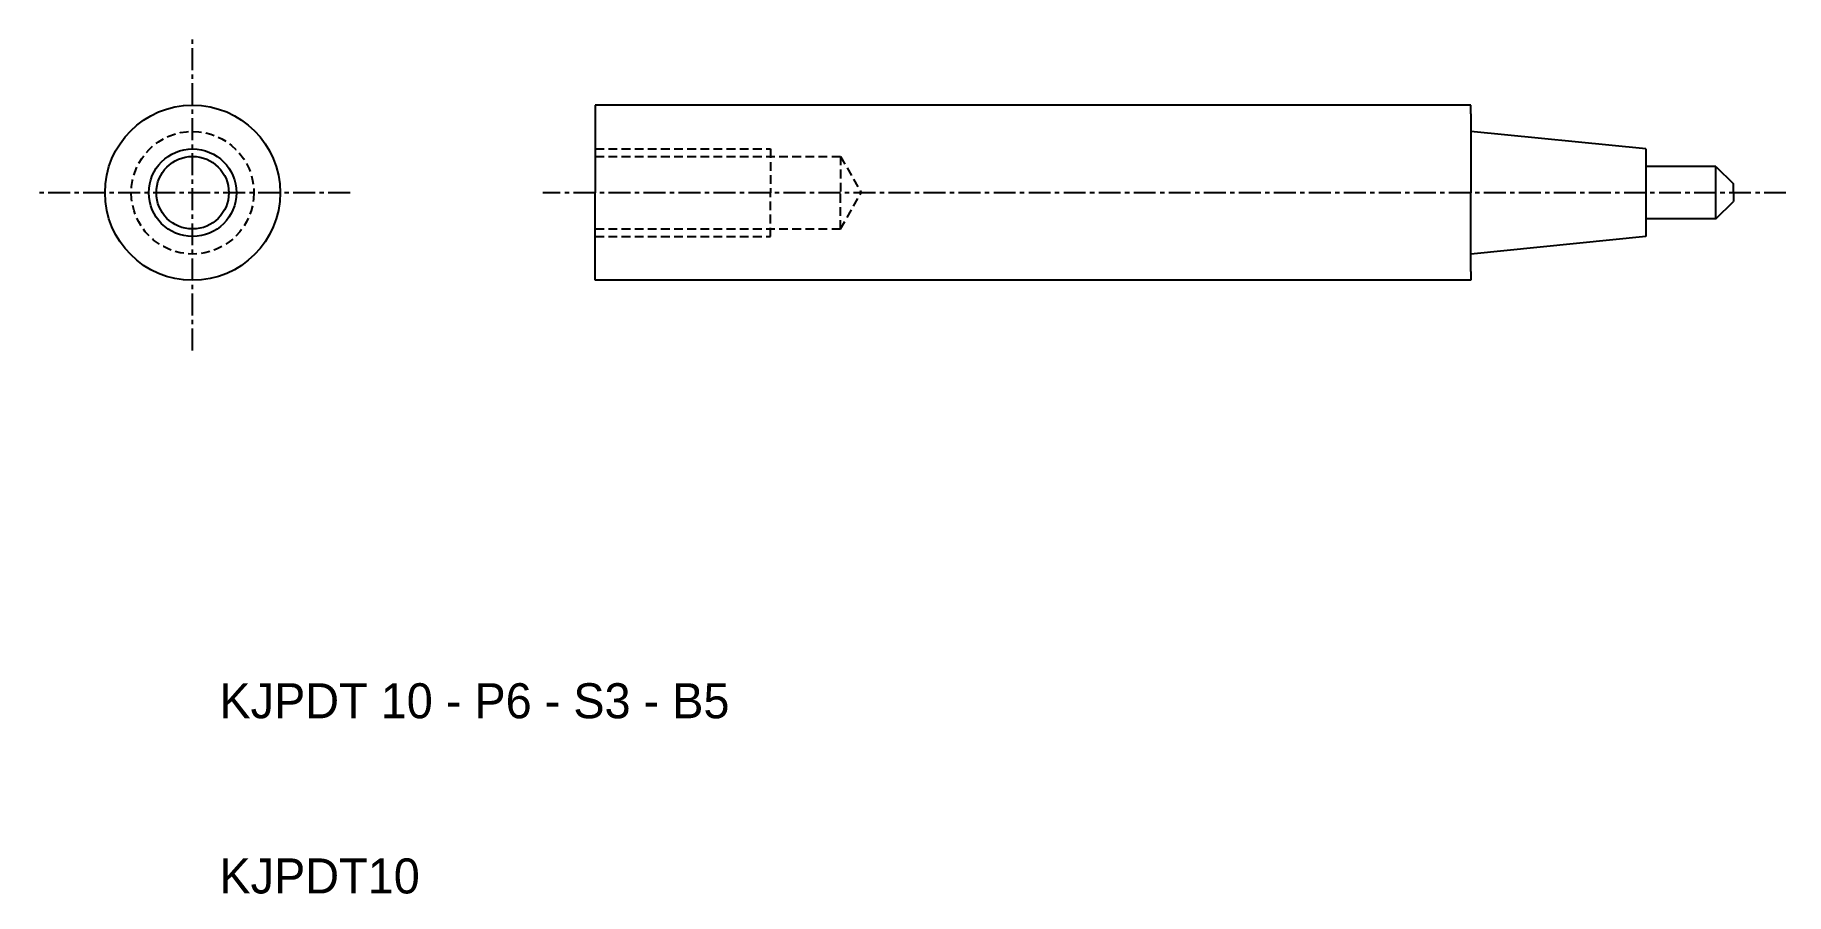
# Model space of a CAD drawing. Extents: x -32 to 68, y 10 to 59.
import ezdxf

# ---------------------------------------------------------------- set-up
doc = ezdxf.new("R2010")
doc.units = 0
doc.linetypes.add('CENTER', pattern=[2, 1.25, -0.25, 0.25, -0.25])
doc.linetypes.add('DASHED', pattern=[0.75, 0.5, -0.25])
doc.layers.get('0').update_dxf_attribs({"linetype": 'CONTINUOUS'})
doc.layers.add('CENTER', color=1, linetype='CENTER')

msp = doc.modelspace()

# ---------------------------------------------------------------- linework, layer by layer
at = {"color": 7, "linetype": 'CONTINUOUS'}
for p, q in [((0, 55), (0, 50)), ((50, 55), (0, 55)), ((50, 54.5), (50, 55)), ((50, 54.5), (50, 50)), ((60, 52.5), (50, 53.5)), ((60, 52.5), (60, 47.5)), ((64, 51.5), (60, 51.5)), ((64, 48.5), (64, 51.5)), ((64, 51.5), (65, 50.5)), ((0, 45), (0, 50)), ((50, 45.5), (50, 50)), ((65, 50), (65, 50.5)), ((65, 50), (65, 49.5)), ((64, 48.5), (65, 49.5)), ((64, 48.5), (60, 48.5)), ((60, 47.5), (50, 46.5)), ((50, 45), (0, 45)), ((50, 45.5), (50, 45))]:
    msp.add_line(p, q, dxfattribs=at)
at = {"color": 3, "linetype": 'DASHED'}
for p, q in [((0, 52.5), (10, 52.5)), ((0, 52.07), (14, 52.07)), ((10, 52.5), (10, 50)), ((14, 52.07), (15.19, 50)), ((14, 52.07), (14, 50)), ((10, 47.5), (10, 50)), ((14, 47.93), (14, 50)), ((14, 47.93), (15.19, 50)), ((0, 47.93), (14, 47.93)), ((0, 47.5), (10, 47.5))]:
    msp.add_line(p, q, dxfattribs=at)
at = {"color": 7, "linetype": 'CONTINUOUS'}
for radius in [5, 2.07]:
    msp.add_circle((-23, 50), radius, dxfattribs=at)
at = {"color": 3, "linetype": 'DASHED'}
msp.add_circle((-23, 50), 3.5, dxfattribs=at)
at = {"color": 3, "linetype": 'CONTINUOUS'}
msp.add_circle((-23, 50), 2.5, dxfattribs=at)
at = {"layer": 'CENTER', "color": 1, "linetype": 'CENTER'}
for p, q in [((-23, 41), (-23, 59)), ((-14, 50), (-32, 50)), ((68, 50), (-3, 50))]:
    msp.add_line(p, q, dxfattribs=at)

# ---------------------------------------------------------------- texts
at = {"color": 7, "linetype": 'CONTINUOUS'}
for s, p in [('KJPDT 10 - P6 - S3 - B5', (-21.47, 20)), ('KJPDT10', (-21.47, 10))]:
    msp.add_text(s, height=2, dxfattribs=at).set_placement(p)

doc.saveas('drawing.dxf')
